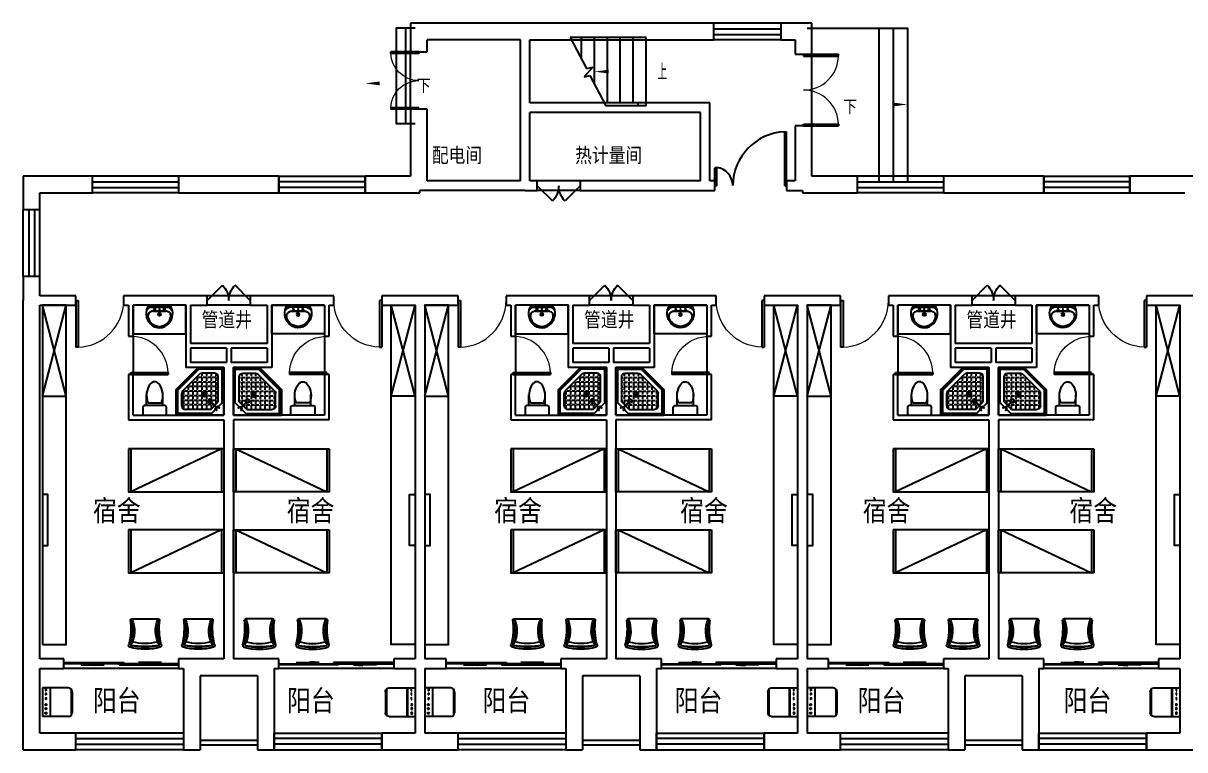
# Model space of a CAD drawing. Extents: x 0 to 302064749, y -59725395 to 1524223.
# Drawn here: x 92623094 to 95053094, y -12605277 to -11085277 of the extents above; entities that cross this region are included whole.
import ezdxf

# ---------------------------------------------------------------- set-up
doc = ezdxf.new("R2010")
doc.units = 0
doc.header["$LTSCALE"] = 1000
doc.linetypes.add('DOTE', pattern=[2.42, 2, -0.2, 0.02, -0.2])
for name, color, linetype in [('A-ANNO-IDEN', 3, 'Continuous'), ('A-ANNO-TXT', 7, 'Continuous'), ('A-Fixt', 81, 'Continuous'), ('A-FLOR-STRS', 140, 'Continuous'), ('CLAYER', 7, 'Continuous'), ('DOOR_FIRE', 4, 'Continuous'), ('E2-栏杆', 92, 'Continuous'), ('E2-楼梯、坡道', 52, 'Continuous'), ('PUB_TEXT', 7, 'Continuous'), ('WALL', 2, 'Continuous'), ('WINDOW', 4, 'Continuous'), ('洁具', 213, 'Continuous'), ('配景', 3, 'Continuous')]:
    doc.layers.add(name, color=color, linetype=linetype)
doc.layers.add('DOTE', color=1, linetype='DOTE', lineweight=9, plot=False)
doc.layers.get('DOTE').off()
doc.styles.add('-黑体_T3', font='', dxfattribs={"width": 0.8})
doc.styles.add('A_DIM', font='simplex.shx', dxfattribs={"width": 0.7, "bigfont": 'gbcbig.shx'})
doc.styles.get("Standard").update_dxf_attribs({"font": 'geniso.shx', "bigfont": 'hztxt.shx'})
doc.styles.get('-黑体_T3').set_extended_font_data('SimHei')

# ---------------------------------------------------------------- blocks, each defined once
blk = doc.blocks.new('1F平面-CAD导入_dwg_Drawing4_t3_dwg_$plan$00001613-474159-1F-927810-1F')
at = {"layer": '洁具'}
for p, q in [((-30, 250), (-170, 250)), ((-200, 170), (-430, 170)), ((-260, -140), (-260, 140)), ((-200, -170), (-200, -220)), ((-170, -250), (-30, -250))]:
    blk.add_line(p, q, dxfattribs=at)
for points in [[(-200, 220), (-200, 170), (-200, -170), (-430, -170)], [(0, -220), (0, 220)]]:
    blk.add_lwpolyline(points, dxfattribs=at)
for centre, radius, start, end in [((-170, 220), 30, 90, 180), ((-30, 220), 30, 0, 90), ((-590, 0), 110, 123.4509, 236.5491), ((-413, -227), 398, 67.4505, 126.6381), ((-413, 227), 398, 233.3619, 292.5495), ((-170, -220), 30, 180, 270), ((-30, -220), 30, 270, 0)]:
    blk.add_arc(centre, radius, start, end, dxfattribs=at)
blk = doc.blocks.new('$lvtry$00000169')
at = {"color": 0}
for p, q in [((259, -36), (259, 0)), ((259, -36), (36, -259)), ((276, -120), (120, -276)), ((144, -151), (291, -298)), ((151, -144), (298, -291)), ((173, -309), (173, -239)), ((183, -213), (205, -213)), ((220, -213), (243, -213)), ((259, -24), (976, -24)), ((259, -36), (964, -36)), ((270, -213), (270, -143)), ((270, -213), (340, -213)), ((270, -263), (270, -239)), ((276, -120), (808, -120)), ((366, -213), (366, -143)), ((366, -213), (436, -213)), ((366, -309), (366, -239)), ((462, -213), (462, -143)), ((462, -213), (532, -213)), ((462, -309), (462, -239)), ((558, -213), (558, -143)), ((558, -213), (628, -213)), ((558, -309), (558, -239)), ((655, -213), (655, -143)), ((655, -213), (725, -213)), ((655, -309), (655, -239)), ((751, -213), (751, -143)), ((751, -213), (821, -213)), ((751, -309), (751, -239)), ((847, -213), (847, -143)), ((847, -213), (880, -213)), ((847, -309), (847, -239)), ((880, -192), (880, -460)), ((964, -36), (976, -24)), ((964, -36), (964, -525)), ((976, -24), (976, -530)), ((36, -259), (0, -259)), ((24, -259), (24, -976)), ((36, -259), (36, -964)), ((120, -276), (120, -808)), ((120, -309), (147, -309)), ((120, -405), (147, -405)), ((173, -309), (243, -309)), ((173, -405), (173, -335)), ((173, -405), (243, -405)), ((173, -501), (173, -431)), ((270, -405), (270, -335)), ((270, -405), (340, -405)), ((270, -501), (270, -431)), ((334, -309), (340, -309)), ((366, -309), (436, -309)), ((366, -405), (366, -335)), ((366, -405), (379, -405)), ((366, -501), (366, -431)), ((462, -309), (532, -309)), ((462, -405), (462, -335)), ((462, -405), (532, -405)), ((462, -501), (462, -431)), ((558, -309), (628, -309)), ((558, -405), (558, -335)), ((558, -405), (628, -405)), ((558, -501), (558, -431)), ((655, -309), (725, -309)), ((655, -405), (655, -335)), ((655, -405), (725, -405)), ((655, -501), (655, -431)), ((751, -309), (821, -309)), ((751, -405), (751, -335)), ((751, -405), (821, -405)), ((751, -501), (751, -431)), ((847, -309), (880, -309)), ((847, -405), (847, -335)), ((847, -405), (880, -405)), ((847, -501), (847, -431)), ((120, -501), (147, -501)), ((120, -598), (147, -598)), ((120, -694), (147, -694)), ((173, -501), (243, -501)), ((173, -598), (173, -528)), ((173, -598), (243, -598)), ((173, -694), (173, -624)), ((173, -694), (243, -694)), ((173, -790), (173, -720)), ((270, -501), (340, -501)), ((270, -598), (270, -528)), ((270, -598), (340, -598)), ((270, -694), (270, -624)), ((270, -694), (340, -694)), ((270, -790), (270, -720)), ((366, -501), (436, -501)), ((366, -598), (366, -528)), ((366, -598), (436, -598)), ((366, -694), (366, -624)), ((366, -694), (436, -694)), ((366, -790), (366, -720)), ((462, -501), (532, -501)), ((462, -598), (462, -528)), ((462, -598), (532, -598)), ((462, -694), (462, -624)), ((462, -694), (532, -694)), ((462, -790), (462, -720)), ((859, -511), (511, -859)), ((964, -525), (525, -964)), ((976, -530), (530, -976)), ((558, -501), (628, -501)), ((558, -598), (558, -528)), ((558, -598), (628, -598)), ((558, -694), (558, -624)), ((558, -694), (628, -694)), ((558, -790), (558, -720)), ((655, -501), (725, -501)), ((655, -598), (655, -528)), ((655, -598), (725, -598)), ((655, -694), (655, -624)), ((655, -694), (676, -694)), ((751, -501), (821, -501)), ((751, -598), (751, -528)), ((751, -598), (773, -598)), ((847, -501), (867, -501)), ((964, -525), (976, -530)), ((36, -964), (24, -976)), ((36, -964), (525, -964)), ((120, -790), (147, -790)), ((173, -790), (243, -790)), ((173, -878), (173, -816)), ((192, -880), (460, -880)), ((270, -790), (340, -790)), ((270, -880), (270, -816)), ((366, -790), (436, -790)), ((366, -880), (366, -816)), ((462, -790), (532, -790)), ((462, -880), (462, -816)), ((525, -964), (530, -976)), ((558, -790), (580, -790)), ((24, -976), (530, -976))]:
    blk.add_line(p, q, dxfattribs=at)
blk.add_lwpolyline([(0, 0), (0, -1000), (540, -1000), (1000, -540), (1000, 0)], close=True)
for points in [[(0, 0), (0, -1000)], [(0, 0), (1000, 0)], [(1000, 0), (1000, -540)], [(136, -190), (148, -178), (132, -162), (121, -174)], [(190, -136), (178, -148), (162, -132), (174, -121)], [(1000, -540), (540, -1000)], [(0, -1000), (540, -1000)]]:
    blk.add_lwpolyline(points, close=True, dxfattribs=at)
for radius in [43.8, 31.1]:
    blk.add_circle((416, -428), radius, dxfattribs=at)
for centre, radius, start, end in [((808, -192), 72, 0, 90), ((296, -296), 40.6, 142.583, 128.4197), ((296, -296), 28.6, 145.828, 125.6599), ((808, -460), 72, 315, 0), ((192, -808), 72, 180, 270), ((460, -808), 72, 270, 315)]:
    blk.add_arc(centre, radius, start, end, dxfattribs=at)
for p in [(103, -156, 0), (156, -102, 0), (416, -428, 0)]:
    blk.add_point(p, dxfattribs=at)
blk = doc.blocks.new('$lvtry$00000178')
at = {"color": 0}
for p, q in [((-238, 0), (238, 0)), ((-214, -36), (-272, -91)), ((-180, -23), (180, -23)), ((-142, -105), (140, -105)), ((140, -105), (-142, -105)), ((216, -37), (268, -91))]:
    blk.add_line(p, q, dxfattribs=at)
blk.add_lwpolyline([(-104, -430, 0.224698), (110, -425, 0.348046), (269, -79), (239, 0), (-241, 0), (-271, -79, 0.356844)], format="xyb", close=True, dxfattribs=at)
for centre, radius in [((-100, -65), 16.3), ((1, -172), 31.6), ((100, -65), 16.3)]:
    blk.add_circle(centre, radius, dxfattribs=at)
at = {"color": 0, "lineweight": 13}
blk.add_circle((1, -172), 23, dxfattribs=at)
at = {"color": 0}
for centre, radius, start, end in [((-142, -205), 100, 90, 190.5602), ((-1, -179), 243, 190.5602, 349.4398), ((-180, -73), 50, 90, 133.181), ((140, -205), 100, 349.4398, 90), ((180, -73), 50, 44.5607, 90)]:
    blk.add_arc(centre, radius, start, end, dxfattribs=at)
for p in [(0, -65), (1, -172)]:
    blk.add_point(p, dxfattribs=at)
blk = doc.blocks.new('A$C70365C93')
at = {"layer": '洁具'}
blk.add_lwpolyline([(-1900, 2300), (-1900, 1700), (-800, 1700), (-800, 2300)], close=True, dxfattribs=at)
blk.add_blockref('$lvtry$00000178', (-1350, 2280), dxfattribs=at)
at = {"layer": '洁具', "rotation": 180}
blk.add_blockref('$lvtry$00000169', (0, 0), dxfattribs=at)
at = {"layer": '洁具', "extrusion": (0, 0, -1), "xscale": -1, "zscale": -1, "rotation": 90}
blk.add_blockref('1F平面-CAD导入_dwg_Drawing4_t3_dwg_$plan$00001613-474159-1F-927810-1F', (1450, 0), dxfattribs=at)
blk = doc.blocks.new('单人床')
at = {"layer": 'A-Fixt'}
for p, q in [((47774, 13973), (48674, 13973)), ((47774, 12073), (48674, 13973)), ((47774, 12073), (48674, 12073))]:
    blk.add_line(p, q, dxfattribs=at)
blk.add_lwpolyline([(47774, 14023), (48674, 14023), (48674, 12023), (47774, 12023), (47774, 14023)], dxfattribs=at)
blk = doc.blocks.new('CH_AP01')
for p, q in [((-311, 17), (-275, 0)), ((-275, 0), (275, 0)), ((275, 0), (311, 17))]:
    blk.add_line(p, q)
for centre, radius, start, end in [((-307, 555), 37.8, 100.1859, 202.8359), ((-1658, 202), 1360, 352.1659, 14.4283), ((-824, 250), 563, 335.5038, 31.0903), ((0, -579), 1213, 74.7104, 105.2896), ((0, -579), 1173, 75.0287, 104.9713), ((0, -1278), 1857, 80.611, 99.389), ((-824, 250), 603, 335.5038, 30.2691), ((0, -579), 1093, 75.8767, 104.1233), ((824, 250), 603, 149.7309, 204.4962), ((824, 250), 563, 148.9097, 204.4962), ((1658, 202), 1360, 165.5717, 187.8341), ((307, 555), 37.8, 337.1641, 79.8141)]:
    blk.add_arc(centre, radius, start, end)
blk = doc.blocks.new('A$C61295E98')
at = {"color": 3}
for p, q in [((544, 598), (0, 598)), ((0, 598), (0, 0)), ((161, 598), (161, 0)), ((170, 0), (170, 598)), ((603, 572), (603, 26)), ((624, 518), (624, 80)), ((544, 0), (0, 0))]:
    blk.add_line(p, q, dxfattribs=at)
for points in [[(82, 540), (75, 540), (75, 577), (82, 577)], [(82, 453), (75, 453), (75, 490), (82, 490)], [(82, 353), (75, 353), (75, 389), (82, 389)]]:
    blk.add_lwpolyline(points, close=True, dxfattribs=at)
for centre in [(74, 250), (74, 164), (74, 71)]:
    blk.add_circle(centre, 15.7, dxfattribs=at)
for centre, start, end in [((544, 518), 360, 90), ((544, 80), 270, 0)]:
    blk.add_arc(centre, 80, start, end, dxfattribs=at)
blk = doc.blocks.new('宿舍')
at = {"layer": 'A-Fixt'}
for p, q in [((47854, 13802), (48354, 15702)), ((48354, 13802), (47854, 15702)), ((47854, 13802), (48354, 13802))]:
    blk.add_line(p, q, dxfattribs=at)
for points in [[(47854, 8602), (48354, 8602), (48354, 15702), (47854, 15702)], [(47854, 10676), (47970, 10676), (47970, 11743), (47854, 11743)]]:
    blk.add_lwpolyline(points, close=True, dxfattribs=at)
at = {"xscale": -1, "rotation": 90}
for p in [(63677, 60475), (63677, 58775)]:
    blk.add_blockref('单人床', p, dxfattribs=at)
at = {"layer": 'A-Fixt', "xscale": -1, "rotation": 180}
for p in [(50002, 9140), (51117, 9140)]:
    blk.add_blockref('CH_AP01', p, dxfattribs=at)
at = {"layer": '配景', "color": 252}
blk.add_blockref('A$C61295E98', (47854, 7097), dxfattribs=at)
blk = doc.blocks.new('$DorLib2D$00000131')
at = {"color": 0, "linetype": 'Continuous'}
for p, q in [((-0.5, 0.125), (-0.5, 0)), ((0.019, 0.125), (-0.5, 0.125)), ((0.019, 0), (0.019, 0.125)), ((0.15, 0.125), (0.232, 0.197)), ((0.35, 0.125), (0.15, 0.125)), ((0.232, 0.197), (0.232, 0.125)), ((-0.5, 0), (0.019, 0)), ((-0.024, 0), (0.5, 0)), ((-0.024, -0.125), (-0.024, 0)), ((0.5, 0), (0.5, -0.125)), ((-0.35, -0.125), (-0.15, -0.125)), ((-0.232, -0.197), (-0.232, -0.125)), ((-0.15, -0.125), (-0.232, -0.197)), ((0.5, -0.125), (-0.024, -0.125))]:
    blk.add_line(p, q, dxfattribs=at)
blk = doc.blocks.new('$WINLIB2D$00000001')
at = {"color": 0}
for points in [[(-0.5, 0.5), (-0.5, -0.5)], [(-0.5, 0.5), (0.5, 0.5)], [(0.5, -0.5), (0.5, 0.5)], [(0.5, 0.167), (-0.5, 0.167)], [(0.5, -0.167), (-0.5, -0.167)], [(-0.5, -0.5), (0.5, -0.5)]]:
    blk.add_lwpolyline(points, dxfattribs=at)
blk = doc.blocks.new('$DorLib2D$00000001')
for p, q in [((0.45, 0.975), (0.5, 0.975)), ((0.45, 0), (0.45, 0.975)), ((0.5, 0), (0.5, 0.975)), ((0.5, 0), (0.45, 0))]:
    blk.add_line(p, q)
at = {"lineweight": 13}
blk.add_arc((0.475, 0), 0.975, 91.4693, 180, dxfattribs=at)
blk = doc.blocks.new('$DorLib2D$00000225')
at = {"color": 0}
for p, q in [((0.475, -0.001), (0.475, 0.752)), ((0.475, 0.752), (0.5, 0.752)), ((0.5, -0.001), (0.5, 0.752)), ((-0.5, 0), (-0.5, 0.252)), ((-0.475, 0.252), (-0.5, 0.252)), ((-0.475, 0), (-0.475, 0.252)), ((-0.475, 0), (-0.5, 0)), ((0.475, -0.001), (0.5, -0.001))]:
    blk.add_line(p, q, dxfattribs=at)
for centre, radius, start, end in [((0.505, -0.002), 0.755, 92.2493, 179.7238), ((-0.501, 0.003), 0.251, 359.7899, 84.0974)]:
    blk.add_arc(centre, radius, start, end, dxfattribs=at)
blk = doc.blocks.new('$DorLib2D$00000002')
for p, q in [((-0.5, 0), (-0.5, 0.4875)), ((-0.475, 0.4875), (-0.5, 0.4875)), ((-0.475, 0), (-0.475, 0.4875)), ((0.475, 0), (0.475, 0.4875)), ((0.475, 0.4875), (0.5, 0.4875)), ((0.5, 0), (0.5, 0.4875)), ((-0.5, 0), (-0.475, 0)), ((0.5, 0), (0.475, 0))]:
    blk.add_line(p, q)
at = {"lineweight": 13}
for centre, start, end in [((-0.4875, 0), 0, 88.53072), ((0.4875, 0), 91.46928, 180)]:
    blk.add_arc(centre, 0.4875, start, end, dxfattribs=at)
blk = doc.blocks.new('$DorLib2D$00000116')
at = {"color": 0}
for p, q in [((-0.5, 0), (-0.146, 0.354)), ((0.5, 0), (0.146, 0.354))]:
    blk.add_line(p, q, dxfattribs=at)
for centre, start, end in [((-0.5, 0), 0, 45), ((0.5, 0), 135, 180)]:
    blk.add_arc(centre, 0.5, start, end, dxfattribs=at)
blk = doc.blocks.new('A$C6811127b')
at = {"layer": 'A-ANNO-IDEN'}
for points in [[(13165, 14187.5, 0, 0, 0), (11950, 14187.5, 0, 80, 0), (12250, 14187.5, 0, 0, 0)], [(8132.4, 13941.4, 0, 0, 0), (7156.1, 13941.4, 0, 80, 0), (7456.1, 13941.4, 0, 0, 0)], [(17523.7, 13500, 0, 0, 0), (18500, 13500, 0, 80, 0), (18200, 13500, 0, 0, 0)]]:
    blk.add_lwpolyline(points, format="xyseb", dxfattribs=at)
at = {"layer": 'A-FLOR-STRS'}
for p, q in [((13030, 14900), (11444.8, 14900)), ((11444.8, 14900), (11782.8, 14249.5)), ((11680, 14447.3), (11680, 14900)), ((11950, 13927.7), (11950, 14900)), ((12220, 13535), (12220, 14900)), ((12490, 13535), (12490, 14900)), ((12760, 13535), (12760, 14900)), ((13030, 13475), (13030, 14900)), ((11914.6, 14278.6), (11732.7, 14080.5)), ((11732.7, 14080.5), (11856.4, 14107.8)), ((11782.8, 14249.5), (11914.6, 14278.6)), ((11856.4, 14107.8), (12185.2, 13475)), ((12865, 13535), (12154, 13535)), ((12865, 13475), (12185.2, 13475)), ((12865, 13475), (12185.2, 13475)), ((12865, 13475), (12865, 13535)), ((13030, 13475), (12865, 13475))]:
    blk.add_line(p, q, dxfattribs=at)
at = {"layer": 'DOOR_FIRE'}
for p, q in [((8100, 13400), (8100, 14600)), ((11652.8, 11900), (10752.8, 11900)), ((11652.8, 11700), (10752.8, 11700)), ((4750, 9500), (3850, 9500)), ((12750, 9500), (11850, 9500)), ((20750, 9500), (19850, 9500)), ((4750, 9300), (3850, 9300)), ((12750, 9300), (11850, 9300)), ((20750, 9300), (19850, 9300))]:
    blk.add_line(p, q, dxfattribs=at)
at = {"layer": 'E2-栏杆'}
for points in [[(3700, 200), (4900, 200)], [(3700, 100), (4900, 100)], [(11700, 200), (12900, 200)], [(11700, 100), (12900, 100)], [(19700, 200), (20900, 200)], [(19700, 100), (20900, 100)]]:
    blk.add_lwpolyline(points, dxfattribs=at)
at = {"layer": 'E2-楼梯、坡道'}
for points in [[(8000, 15100), (7800, 15100), (7800, 13100), (8000, 13100)], [(8200, 15100), (8000, 15100), (8000, 13100), (8200, 13100)], [(16400, 15100), (17900, 15100), (17900, 11900)], [(17900, 15100), (18200, 15100), (18200, 11900)], [(18200, 15100), (18500, 15100), (18500, 11900)]]:
    blk.add_lwpolyline(points, dxfattribs=at)
at = {"layer": 'WALL'}
for p, q in [((8100, 15200), (8100, 14600)), ((10500, 15200), (8100, 15200)), ((14451, 15200), (10500, 15200)), ((14451, 14850), (14451, 15200)), ((16500, 15200), (15851, 15200)), ((15851, 15200), (15851, 14850)), ((16500, 14550), (16500, 15200)), ((8450, 14600), (8450, 14850)), ((10400, 14850), (8450, 14850)), ((10400, 13435), (10400, 14850)), ((10600, 14850), (14451, 14850)), ((10600, 13535), (10600, 14850)), ((15851, 14850), (16150, 14850)), ((16150, 14850), (16150, 14550)), ((8100, 14600), (8450, 14600)), ((16150, 14550), (16500, 14550)), ((8450, 13400), (8100, 13400)), ((8100, 13400), (8100, 12000)), ((8450, 11900), (8450, 13400)), ((10400, 11900), (10400, 13435)), ((14366.5, 13535), (10600, 13535)), ((14366.5, 11900), (14366.5, 13535)), ((14166.5, 13335), (10600, 13335)), ((10600, 11900), (10600, 13335)), ((14166.5, 11900), (14166.5, 13335)), ((16500, 13050), (16150, 13050)), ((16150, 13050), (16150, 11900)), ((16500, 12000), (16500, 13050)), ((1450, 12000), (0, 12000)), ((0, 12000), (0, 11300)), ((1450, 11650), (1450, 12000)), ((5350, 12000), (3250, 12000)), ((3250, 12000), (3250, 11650)), ((5350, 11650), (5350, 12000)), ((8100, 12000), (7150, 12000)), ((7150, 12000), (7150, 11650)), ((17450, 12000), (16500, 12000)), ((17450, 11650), (17450, 12000)), ((21350, 12000), (19250, 12000)), ((19250, 12000), (19250, 11650)), ((21350, 11650), (21350, 12000)), ((24300, 12000), (23150, 12000)), ((23150, 12000), (23150, 11650)), ((25450, 12000), (24300, 12000)), ((8300, 11650), (8300, 11700)), ((10500, 11700), (8300, 11700)), ((10400, 11900), (8450, 11900)), ((10500, 11700), (10752.8, 11700)), ((10752.8, 11900), (10600, 11900)), ((10752.8, 11700), (10752.8, 11900)), ((14166.5, 11900), (11652.8, 11900)), ((11652.8, 11900), (11652.8, 11700)), ((11652.8, 11700), (14266.5, 11700)), ((14266.5, 11700), (14470, 11700)), ((14470, 11900), (14366.5, 11900)), ((14470, 11700), (14470, 11900)), ((16150, 11900), (15970, 11900)), ((15970, 11900), (15970, 11700)), ((15970, 11700), (16300, 11700)), ((16300, 11700), (16300, 11650)), ((350, 11650), (1450, 11650)), ((350, 11300), (350, 11650)), ((3250, 11650), (5350, 11650)), ((7150, 11650), (8300, 11650)), ((16300, 11650), (17450, 11650)), ((19250, 11650), (21350, 11650)), ((23150, 11650), (24300, 11650)), ((0, 11300), (350, 11300)), ((350, 9900), (0, 9900)), ((0, 9900), (0, 9400)), ((350, 9500), (350, 9900)), ((1100, 9500), (350, 9500)), ((1100, 9300), (1100, 9500)), ((2200, 9500), (2100, 9500)), ((2100, 9500), (2100, 9300)), ((3400, 9500), (2200, 9500)), ((3850, 9500), (3400, 9500)), ((3850, 9300), (3850, 9500)), ((5200, 9500), (4750, 9500)), ((4750, 9500), (4750, 9300)), ((6400, 9500), (5200, 9500)), ((6500, 9500), (6400, 9500)), ((6500, 9300), (6500, 9500)), ((8300, 9500), (7500, 9500)), ((7500, 9500), (7500, 9300)), ((9100, 9500), (8300, 9500)), ((9100, 9300), (9100, 9500)), ((10200, 9500), (10100, 9500)), ((10100, 9500), (10100, 9300)), ((11400, 9500), (10200, 9500)), ((11850, 9500), (11400, 9500)), ((11850, 9300), (11850, 9500)), ((13200, 9500), (12750, 9500)), ((12750, 9500), (12750, 9300)), ((14400, 9500), (13200, 9500)), ((14500, 9500), (14400, 9500)), ((14500, 9300), (14500, 9500)), ((16300, 9500), (15500, 9500)), ((15500, 9500), (15500, 9300)), ((17100, 9500), (16300, 9500)), ((17100, 9300), (17100, 9500)), ((18200, 9500), (18100, 9500)), ((18100, 9500), (18100, 9300)), ((19400, 9500), (18200, 9500)), ((19850, 9500), (19400, 9500)), ((19850, 9300), (19850, 9500)), ((21200, 9500), (20750, 9500)), ((20750, 9500), (20750, 9300)), ((22400, 9500), (21200, 9500)), ((22500, 9500), (22400, 9500)), ((22500, 9300), (22500, 9500)), ((24300, 9500), (23500, 9500)), ((23500, 9500), (23500, 9300)), ((25100, 9500), (24300, 9500)), ((0, 7250), (0, 9400)), ((350, 9300), (1100, 9300)), ((350, 7250), (350, 9300)), ((2100, 9300), (2200, 9300)), ((2200, 9300), (2200, 8650)), ((2300, 8650), (2300, 9300)), ((3400, 9300), (2300, 9300)), ((3400, 9300), (3400, 8500)), ((3500, 9300), (3500, 8500)), ((3500, 9300), (3850, 9300)), ((4750, 9300), (5100, 9300)), ((5100, 9300), (5100, 8500)), ((5200, 9300), (5200, 8500)), ((6300, 9300), (5200, 9300)), ((6300, 9300), (6300, 8650)), ((6400, 9300), (6500, 9300)), ((6400, 8650), (6400, 9300)), ((7500, 9300), (8200, 9300)), ((8200, 9300), (8200, 7250)), ((8400, 9300), (8400, 7250)), ((8400, 9300), (9100, 9300)), ((10100, 9300), (10200, 9300)), ((10200, 9300), (10200, 8650)), ((10300, 8650), (10300, 9300)), ((11400, 9300), (10300, 9300)), ((11400, 9300), (11400, 8500)), ((11500, 9300), (11500, 8500)), ((11500, 9300), (11850, 9300)), ((12750, 9300), (13100, 9300)), ((13100, 9300), (13100, 8500)), ((13200, 9300), (13200, 8500)), ((14300, 9300), (13200, 9300)), ((14300, 9300), (14300, 8650)), ((14400, 9300), (14500, 9300)), ((14400, 8650), (14400, 9300)), ((15500, 9300), (16200, 9300)), ((16200, 9300), (16200, 7250)), ((16400, 9300), (17100, 9300)), ((16400, 9300), (16400, 7250)), ((18100, 9300), (18200, 9300)), ((18200, 9300), (18200, 8650)), ((18300, 8650), (18300, 9300)), ((19400, 9300), (18300, 9300)), ((19400, 9300), (19400, 8500)), ((19500, 9300), (19500, 8500)), ((19500, 9300), (19850, 9300)), ((20750, 9300), (21100, 9300)), ((21100, 9300), (21100, 8500)), ((21200, 9300), (21200, 8500)), ((22300, 9300), (21200, 9300)), ((22300, 9300), (22300, 8650)), ((22400, 9300), (22500, 9300)), ((22400, 8650), (22400, 9300)), ((23500, 9300), (24200, 9300)), ((24200, 9300), (24200, 7250)), ((2200, 8650), (2300, 8650)), ((6300, 8650), (6400, 8650)), ((10200, 8650), (10300, 8650)), ((14300, 8650), (14400, 8650)), ((18200, 8650), (18300, 8650)), ((22300, 8650), (22400, 8650)), ((3400, 8500), (3400, 8000)), ((4300, 8500), (3500, 8500)), ((3500, 8400), (3500, 8100)), ((4250, 8400), (3500, 8400)), ((4250, 8400), (4250, 8100)), ((5100, 8500), (4300, 8500)), ((4350, 8400), (4350, 8100)), ((5100, 8400), (4350, 8400)), ((5100, 8400), (5100, 8100)), ((5200, 8500), (5200, 8000)), ((11400, 8500), (11400, 8000)), ((12300, 8500), (11500, 8500)), ((11500, 8400), (11500, 8100)), ((12250, 8400), (11500, 8400)), ((12250, 8400), (12250, 8100)), ((13100, 8500), (12300, 8500)), ((12350, 8400), (12350, 8100)), ((13100, 8400), (12350, 8400)), ((13100, 8400), (13100, 8100)), ((13200, 8500), (13200, 8000)), ((19400, 8500), (19400, 8000)), ((20300, 8500), (19500, 8500)), ((19500, 8400), (19500, 8100)), ((20250, 8400), (19500, 8400)), ((20250, 8400), (20250, 8100)), ((21100, 8500), (20300, 8500)), ((20350, 8400), (20350, 8100)), ((21100, 8400), (20350, 8400)), ((21100, 8400), (21100, 8100)), ((21200, 8500), (21200, 8000)), ((4250, 8100), (3500, 8100)), ((5100, 8100), (4350, 8100)), ((12250, 8100), (11500, 8100)), ((13100, 8100), (12350, 8100)), ((20250, 8100), (19500, 8100)), ((21100, 8100), (20350, 8100)), ((2300, 7850), (2200, 7850)), ((2200, 7850), (2200, 6900)), ((2300, 7000), (2300, 7850)), ((4200, 8000), (3400, 8000)), ((4200, 8000), (4200, 7000)), ((5200, 8000), (4400, 8000)), ((4400, 8000), (4400, 7000)), ((6400, 7850), (6300, 7850)), ((6300, 7850), (6300, 7000)), ((6400, 6900), (6400, 7850)), ((10300, 7850), (10200, 7850)), ((10200, 7850), (10200, 6900)), ((10300, 7000), (10300, 7850)), ((12200, 8000), (11400, 8000)), ((12200, 8000), (12200, 7000)), ((13200, 8000), (12400, 8000)), ((12400, 8000), (12400, 7000)), ((14400, 7850), (14300, 7850)), ((14300, 7850), (14300, 7000)), ((14400, 6900), (14400, 7850)), ((18300, 7850), (18200, 7850)), ((18200, 7850), (18200, 6900)), ((18300, 7000), (18300, 7850)), ((20200, 8000), (19400, 8000)), ((20200, 8000), (20200, 7000)), ((21200, 8000), (20400, 8000)), ((20400, 8000), (20400, 7000)), ((22400, 7850), (22300, 7850)), ((22300, 7850), (22300, 7000)), ((22400, 6900), (22400, 7850)), ((0, 1800), (0, 7250)), ((350, 1900), (350, 7250)), ((8200, 7250), (8200, 1900)), ((8400, 7250), (8400, 1900)), ((16200, 7250), (16200, 1900)), ((16400, 7250), (16400, 1900)), ((24200, 7250), (24200, 1900)), ((2200, 6900), (4200, 6900)), ((2300, 7000), (4200, 7000)), ((4200, 6900), (4200, 1900)), ((6300, 7000), (4400, 7000)), ((4400, 6900), (4400, 1900)), ((6400, 6900), (4400, 6900)), ((10200, 6900), (12200, 6900)), ((10300, 7000), (12200, 7000)), ((12200, 6900), (12200, 1900)), ((14300, 7000), (12400, 7000)), ((12400, 6900), (12400, 1900)), ((14400, 6900), (12400, 6900)), ((18200, 6900), (20200, 6900)), ((18300, 7000), (20200, 7000)), ((20200, 6900), (20200, 1900)), ((22300, 7000), (20400, 7000)), ((20400, 6900), (20400, 1900)), ((22400, 6900), (20400, 6900)), ((0, 0), (0, 1800)), ((850, 1900), (350, 1900)), ((850, 1700), (850, 1900)), ((3600, 1900), (3250, 1900)), ((3250, 1900), (3250, 1700)), ((4200, 1900), (3600, 1900)), ((5000, 1900), (4400, 1900)), ((5350, 1900), (5000, 1900)), ((5350, 1700), (5350, 1900)), ((8200, 1900), (7750, 1900)), ((7750, 1900), (7750, 1700)), ((8850, 1900), (8400, 1900)), ((8850, 1700), (8850, 1900)), ((11600, 1900), (11250, 1900)), ((11250, 1900), (11250, 1700)), ((12200, 1900), (11600, 1900)), ((13000, 1900), (12400, 1900)), ((13350, 1900), (13000, 1900)), ((13350, 1700), (13350, 1900)), ((16200, 1900), (15750, 1900)), ((15750, 1900), (15750, 1700)), ((16850, 1900), (16400, 1900)), ((16850, 1700), (16850, 1900)), ((19600, 1900), (19250, 1900)), ((19250, 1900), (19250, 1700)), ((20200, 1900), (19600, 1900)), ((21000, 1900), (20400, 1900)), ((21350, 1900), (21000, 1900)), ((21350, 1700), (21350, 1900)), ((24200, 1900), (23750, 1900)), ((23750, 1900), (23750, 1700)), ((350, 350), (350, 1700)), ((350, 1700), (850, 1700)), ((3250, 1700), (3350, 1700)), ((3350, 1700), (3350, 350)), ((3700, 1550), (3700, 0)), ((4300, 1550), (3700, 1550)), ((4900, 1550), (4300, 1550)), ((4900, 1550), (4900, 0)), ((5250, 1700), (5350, 1700)), ((5250, 1700), (5250, 350)), ((7750, 1700), (8200, 1700)), ((8200, 1700), (8200, 350)), ((8400, 1700), (8400, 350)), ((8400, 1700), (8850, 1700)), ((11250, 1700), (11350, 1700)), ((11350, 1700), (11350, 350)), ((12300, 1550), (11700, 1550)), ((11700, 1550), (11700, 0)), ((12900, 1550), (12300, 1550)), ((12900, 1550), (12900, 0)), ((13250, 1700), (13350, 1700)), ((13250, 1700), (13250, 350)), ((15750, 1700), (16200, 1700)), ((16200, 1700), (16200, 350)), ((16400, 1700), (16400, 350)), ((16400, 1700), (16850, 1700)), ((19250, 1700), (19350, 1700)), ((19350, 1700), (19350, 350)), ((20300, 1550), (19700, 1550)), ((19700, 1550), (19700, 0)), ((20900, 1550), (20300, 1550)), ((20900, 1550), (20900, 0)), ((21250, 1700), (21350, 1700)), ((21250, 1700), (21250, 350)), ((23750, 1700), (24200, 1700)), ((24200, 1700), (24200, 350)), ((1100, 350), (350, 350)), ((1100, 0), (1100, 350)), ((3350, 350), (3350, 0)), ((5250, 0), (5250, 350)), ((8200, 350), (7500, 350)), ((7500, 350), (7500, 0)), ((9100, 350), (8400, 350)), ((9100, 0), (9100, 350)), ((11350, 350), (11350, 0)), ((13250, 0), (13250, 350)), ((16200, 350), (15500, 350)), ((15500, 350), (15500, 0)), ((17100, 350), (16400, 350)), ((17100, 0), (17100, 350)), ((19350, 350), (19350, 0)), ((21250, 0), (21250, 350)), ((24200, 350), (23500, 350)), ((23500, 350), (23500, 0)), ((0, 0), (1100, 0)), ((3350, 0), (3700, 0)), ((4900, 0), (5250, 0)), ((7500, 0), (8300, 0)), ((8300, 0), (9100, 0)), ((11350, 0), (11700, 0)), ((12900, 0), (13250, 0)), ((15500, 0), (16300, 0)), ((16300, 0), (17100, 0)), ((19350, 0), (19700, 0)), ((20900, 0), (21250, 0)), ((23500, 0), (24300, 0)), ((24300, 0), (25100, 0))]:
    blk.add_line(p, q, dxfattribs=at)
at = {"layer": 'WINDOW'}
for p, q in [((16500, 13050), (16500, 14550)), ((2300, 8650), (2300, 7850)), ((6300, 8650), (6300, 7850)), ((10300, 8650), (10300, 7850)), ((14300, 8650), (14300, 7850)), ((18300, 8650), (18300, 7850)), ((22300, 8650), (22300, 7850)), ((3250, 1700), (850, 1700)), ((7750, 1700), (5350, 1700)), ((11250, 1700), (8850, 1700)), ((15750, 1700), (13350, 1700)), ((19250, 1700), (16850, 1700)), ((23750, 1700), (21350, 1700))]:
    blk.add_line(p, q, dxfattribs=at)
for name, p in [('宿舍', (-47453.8, -6401.7)), ('A$C70365C93', (4200, 7000)), ('宿舍', (-39453.8, -6401.7)), ('A$C70365C93', (12200, 7000)), ('宿舍', (-31453.8, -6401.7)), ('A$C70365C93', (20200, 7000))]:
    blk.add_blockref(name, p)
at = {"xscale": -1}
for name, p in [('A$C70365C93', (4400, 7000)), ('宿舍', (56053.8, -6401.7)), ('A$C70365C93', (12400, 7000)), ('宿舍', (64053.8, -6401.7)), ('A$C70365C93', (20400, 7000)), ('宿舍', (72053.8, -6401.7))]:
    blk.add_blockref(name, p, dxfattribs=at)
at = {"layer": 'DOOR_FIRE'}
for name, p, xscale, yscale, zscale, rotation in [('$DorLib2D$00000002', (8275, 14000), -1200, 1200, 350, 90), ('$DorLib2D$00000225', (15220, 11800), -1500, -1500, 200, 180), ('$DorLib2D$00000116', (11202.8, 11800), -900, 900, 200, 180), ('$DorLib2D$00000116', (4300, 9400), 900, -900, 200, 179.9999999994664), ('$DorLib2D$00000116', (12300, 9400), 900, -900, 200, 179.9999999994664), ('$DorLib2D$00000116', (20300, 9400), 900, -900, 200, 179.9999999994664)]:
    blk.add_blockref(name, p, dxfattribs=dict(at, xscale=xscale, yscale=yscale, zscale=zscale, rotation=rotation))
at = {"layer": 'WINDOW'}
for name, p, xscale, yscale, zscale, rotation in [('$WINLIB2D$00000001', (15151, 15025), 1400, -350, 1400, 180), ('$DorLib2D$00000002', (16325, 13800), -1500, -1500, -1500, 90), ('$WINLIB2D$00000001', (2350, 11825), 1800, -350, 1800, 180), ('$WINLIB2D$00000001', (6250, 11825), -1800, -350, -1800, 180), ('$WINLIB2D$00000001', (18350, 11825), 1800, -350, 1800, 180), ('$WINLIB2D$00000001', (22250, 11825), -1800, -350, -1800, 180), ('$WINLIB2D$00000001', (175, 10600), 1400, -350, 1400, 90), ('$DorLib2D$00000001', (2250, 8250), 800, 800, 800, 269.9999999994664), ('$DorLib2D$00000001', (6350, 8250), 800, -800, 800, 269.9999999994664), ('$DorLib2D$00000001', (10250, 8250), 800, 800, 800, 269.9999999994664), ('$DorLib2D$00000001', (14350, 8250), 800, -800, 800, 269.9999999994664), ('$DorLib2D$00000001', (18250, 8250), 800, 800, 800, 269.9999999994664), ('$DorLib2D$00000001', (22350, 8250), 800, -800, 800, 269.9999999994664), ('$DorLib2D$00000131', (2050, 1800), 2400, 200, 2400, 180), ('$DorLib2D$00000131', (6550, 1800), -2400, 200, -2400, 180), ('$DorLib2D$00000131', (10050, 1800), 2400, 200, 2400, 180), ('$DorLib2D$00000131', (14550, 1800), -2400, 200, -2400, 180), ('$DorLib2D$00000131', (18050, 1800), 2400, 200, 2400, 180), ('$DorLib2D$00000131', (22550, 1800), -2400, 200, -2400, 180), ('$WINLIB2D$00000001', (2225, 175), 2249.999999993481, -350, 2249.999999993481, 179.999999999999), ('$WINLIB2D$00000001', (6375, 175), -2249.999999993481, -350, -2249.999999993481, 179.999999999999), ('$WINLIB2D$00000001', (10225, 175), 2249.999999993481, -350, 2249.999999993481, 180.000000000003), ('$WINLIB2D$00000001', (14375, 175), -2249.999999993481, -350, -2249.999999993481, 180.0000000000041), ('$WINLIB2D$00000001', (18225, 175), 2249.999999993481, -350, 2249.999999993481, 179.999999999999), ('$WINLIB2D$00000001', (22375, 175), -2249.999999993481, -350, -2249.999999993481, 179.999999999999)]:
    blk.add_blockref(name, p, dxfattribs=dict(at, xscale=xscale, yscale=yscale, zscale=zscale, rotation=rotation))
at = {"layer": 'WINDOW', "yscale": -1000}
for p, xscale, zscale in [((1600, 9400), -1000, -1000), ((7000, 9400), 1000, 1000), ((9600, 9400), -1000, -1000), ((15000, 9400), 1000, 1000), ((17600, 9400), -1000, -1000), ((23000, 9400), 1000, 1000)]:
    blk.add_blockref('$DorLib2D$00000001', p, dxfattribs=dict(at, xscale=xscale, zscale=zscale))
at = {"layer": 'A-ANNO-TXT', "color": 7}
for s, height, style, width, p in [('上', 337.6, 'A_DIM', 0.7, (13270, 14012.5)), ('下', 262.9, '-黑体_T3', 0.8, (8237.4, 13766.4)), ('下', 262.9, '-黑体_T3', 0.8, (17155.3, 13325))]:
    blk.add_text(s, height=height, dxfattribs=dict(at, style=style, width=width)).set_placement(p)
at = {"layer": 'CLAYER'}
for s, p in [('配电间', (8549.8, 12251.8)), ('热计量间', (11547.9, 12251.8)), ('管道井', (3732.4, 8813)), ('管道井', (11732.4, 8813)), ('管道井', (19732.4, 8813))]:
    blk.add_text(s, height=350, dxfattribs=at).set_placement(p)
at = {"layer": 'PUB_TEXT'}
for s, p in [('宿舍', (1456.7, 4736.2)), ('宿舍', (5511.2, 4736.2)), ('宿舍', (9850.7, 4736.2)), ('宿舍', (13740.6, 4736.2)), ('宿舍', (17561.4, 4736.2)), ('宿舍', (21883.6, 4736.2)), ('阳台', (1456.7, 761.9)), ('阳台', (5517.2, 761.9)), ('阳台', (9607.2, 761.9)), ('阳台', (13627, 761.9)), ('阳台', (17453.7, 761.9)), ('阳台', (21764.3, 761.9))]:
    blk.add_text(s, height=500, dxfattribs=at).set_placement(p)
blk = doc.blocks.new('1#教学楼-电提建筑结构')
at = {"layer": 'DOTE'}
blk.add_blockref('A$C6811127b', (905328.2, -125601.6), dxfattribs=at)

msp = doc.modelspace()

# ---------------------------------------------------------------- block references
at = {"xscale": 100, "yscale": 100, "zscale": 100}
msp.add_blockref('1#教学楼-电提建筑结构', (2090275, -45113), dxfattribs=at)

doc.saveas('drawing.dxf')
